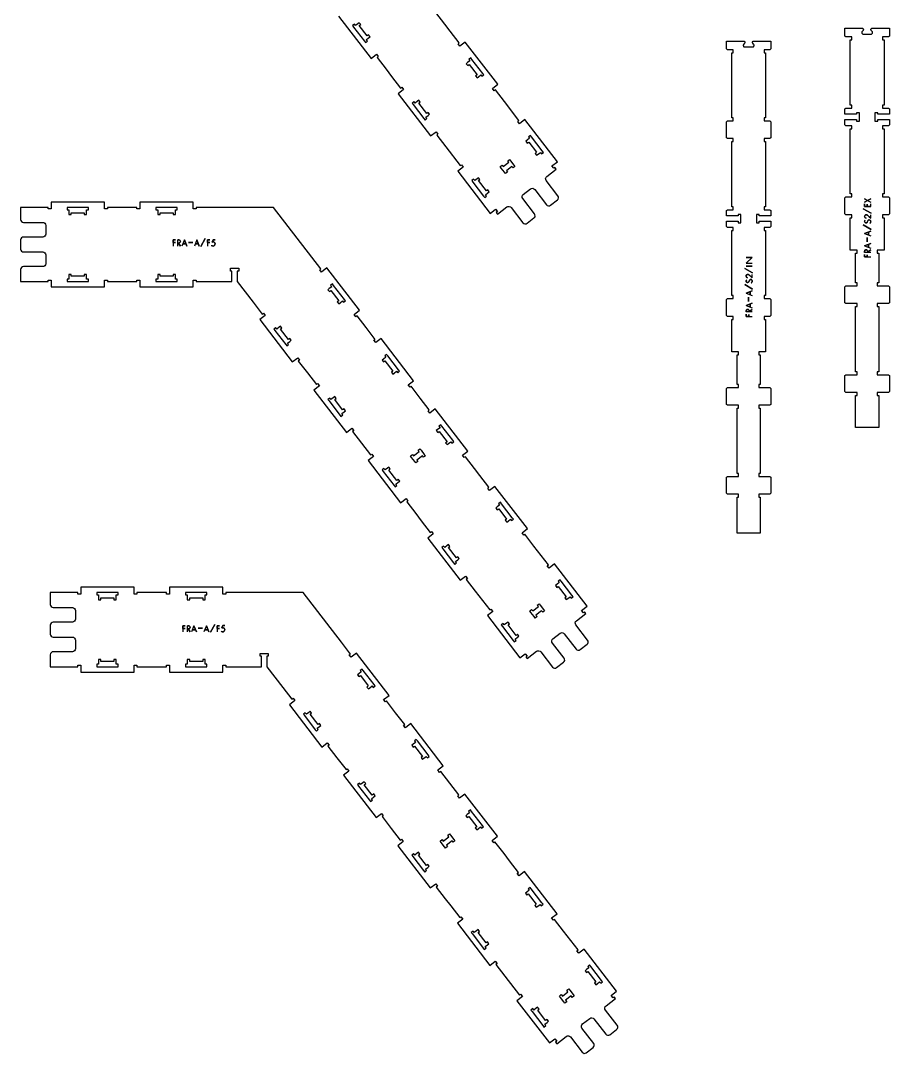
# Model space of a CAD drawing. Extents: x -6325 to 14275, y -6125 to 2946.
# Drawn here: x 8742 to 11675, y -4987 to -1501 of the extents above; entities that cross this region are included whole.
import ezdxf

# ---------------------------------------------------------------- set-up
doc = ezdxf.new("R2010")
doc.units = 0
for name, color, linetype in [('CUTS', 7, 'CONTINUOUS'), ('OUTLINES', 7, 'CONTINUOUS'), ('TAGS', 7, 'CONTINUOUS')]:
    doc.layers.add(name, color=color, linetype=linetype)

msp = doc.modelspace()

# ---------------------------------------------------------------- linework, layer by layer
at = {"layer": 'CUTS', "color": 4}
for points in [[(9902.6, -1569.7), (9906.3, -1574.5), (9912.6, -1569.6), (9909, -1564.9), (9916.9, -1558.8), (9921.7, -1555.1), (9916.8, -1548.8), (9912, -1552.4), (9885.2, -1517.5), (9890, -1513.9), (9885.1, -1507.5), (9880.3, -1511.2), (9872.4, -1517.3), (9868.7, -1512.5), (9862.4, -1517.4), (9866.1, -1522.2)], [(10265.4, -1631.3), (10261.8, -1626.6), (10255.4, -1631.4), (10259.1, -1636.2), (10251.1, -1642.3), (10246.4, -1645.9), (10251.3, -1652.3), (10256, -1648.6), (10282.9, -1683.5), (10278.1, -1687.2), (10283, -1693.5), (10287.7, -1689.8), (10295.7, -1683.8), (10299.3, -1688.5), (10305.7, -1683.6), (10302, -1678.9)], [(10103.8, -1831.3), (10107.5, -1836.1), (10113.8, -1831.2), (10110.2, -1826.4), (10118.1, -1820.3), (10122.9, -1816.7), (10118, -1810.3), (10113.2, -1814), (10086.4, -1779.1), (10091.2, -1775.5), (10086.3, -1769.1), (10081.5, -1772.8), (10073.6, -1778.9), (10069.9, -1774.1), (10063.6, -1779), (10067.3, -1783.7)], [(10466.7, -1893), (10463, -1888.2), (10456.7, -1893.1), (10460.3, -1897.8), (10452.4, -1903.9), (10447.7, -1907.6), (10452.5, -1913.9), (10457.3, -1910.3), (10484.1, -1945.1), (10479.4, -1948.8), (10484.2, -1955.1), (10489, -1951.5), (10496.9, -1945.4), (10500.6, -1950.1), (10506.9, -1945.3), (10503.3, -1940.5)], [(10392.7, -1968.9), (10396.3, -1973.7), (10407.3, -1988), (10410.9, -1992.7), (10404.6, -1997.6), (10400.9, -1992.8), (10381.9, -2007.5), (10385.6, -2012.2), (10379.2, -2017.1), (10375.6, -2012.3), (10364.6, -1998.1), (10361, -1993.3), (10367.3, -1988.5), (10370.9, -1993.2), (10390, -1978.6), (10386.3, -1973.8)], [(10305.1, -2092.9), (10308.8, -2097.7), (10315.1, -2092.8), (10311.4, -2088.1), (10319.4, -2082), (10324.1, -2078.3), (10319.2, -2072), (10314.5, -2075.6), (10287.7, -2040.7), (10292.4, -2037.1), (10287.5, -2030.7), (10282.8, -2034.4), (10274.9, -2040.5), (10271.2, -2035.7), (10264.9, -2040.6), (10268.5, -2045.4)], [(8904.7, -2131.4), (8898.7, -2131.4), (8898.7, -2139.4), (8904.7, -2139.4), (8904.7, -2149.4), (8904.7, -2155.4), (8912.7, -2155.4), (8912.7, -2149.4), (8956.7, -2149.4), (8956.7, -2155.4), (8964.7, -2155.4), (8964.7, -2149.4), (8964.7, -2139.4), (8970.7, -2139.4), (8970.7, -2131.4), (8964.7, -2131.4)], [(9204.7, -2131.4), (9198.7, -2131.4), (9198.7, -2139.4), (9204.7, -2139.4), (9204.7, -2149.4), (9204.7, -2155.4), (9212.7, -2155.4), (9212.7, -2149.4), (9256.7, -2149.4), (9256.7, -2155.4), (9264.7, -2155.4), (9264.7, -2149.4), (9264.7, -2139.4), (9270.7, -2139.4), (9270.7, -2131.4), (9264.7, -2131.4)], [(8964.7, -2381.4), (8970.7, -2381.4), (8970.7, -2373.4), (8964.7, -2373.4), (8964.7, -2363.4), (8964.7, -2357.4), (8956.7, -2357.4), (8956.7, -2363.4), (8912.7, -2363.4), (8912.7, -2357.4), (8904.7, -2357.4), (8904.7, -2363.4), (8904.7, -2373.4), (8898.7, -2373.4), (8898.7, -2381.4), (8904.7, -2381.4)], [(9264.7, -2381.4), (9270.7, -2381.4), (9270.7, -2373.4), (9264.7, -2373.4), (9264.7, -2363.4), (9264.7, -2357.4), (9256.7, -2357.4), (9256.7, -2363.4), (9212.7, -2363.4), (9212.7, -2357.4), (9204.7, -2357.4), (9204.7, -2363.4), (9204.7, -2373.4), (9198.7, -2373.4), (9198.7, -2381.4), (9204.7, -2381.4)], [(9798.4, -2394.2), (9794.7, -2389.4), (9788.4, -2394.3), (9792.1, -2399.1), (9784.1, -2405.2), (9779.4, -2408.8), (9784.2, -2415.1), (9789, -2411.5), (9815.8, -2446.4), (9811.1, -2450), (9816, -2456.4), (9820.7, -2452.7), (9828.6, -2446.6), (9832.3, -2451.4), (9838.6, -2446.5), (9835, -2441.7)], [(9636.8, -2594.2), (9640.5, -2598.9), (9646.8, -2594), (9643.2, -2589.3), (9651.1, -2583.2), (9655.8, -2579.5), (9651, -2573.2), (9646.2, -2576.8), (9619.4, -2542), (9624.1, -2538.3), (9619.3, -2532), (9614.5, -2535.6), (9606.6, -2541.7), (9602.9, -2537), (9596.6, -2541.8), (9600.2, -2546.6)], [(9981.3, -2632), (9977.6, -2627.2), (9971.3, -2632.1), (9975, -2636.8), (9967, -2642.9), (9962.3, -2646.6), (9967.2, -2652.9), (9971.9, -2649.3), (9998.7, -2684.2), (9994, -2687.8), (9998.9, -2694.2), (10003.6, -2690.5), (10011.5, -2684.4), (10015.2, -2689.2), (10021.5, -2684.3), (10017.9, -2679.5)], [(9819.7, -2831.9), (9823.4, -2836.7), (9829.7, -2831.8), (9826.1, -2827.1), (9834, -2821), (9838.8, -2817.3), (9833.9, -2811), (9829.1, -2814.6), (9802.3, -2779.8), (9807, -2776.1), (9802.2, -2769.8), (9797.4, -2773.4), (9789.5, -2779.5), (9785.8, -2774.8), (9779.5, -2779.6), (9783.1, -2784.4)], [(10164.2, -2869.7), (10160.6, -2865), (10154.2, -2869.9), (10157.9, -2874.6), (10149.9, -2880.7), (10145.2, -2884.4), (10150.1, -2890.7), (10154.8, -2887.1), (10181.7, -2921.9), (10176.9, -2925.6), (10181.8, -2931.9), (10186.5, -2928.3), (10194.5, -2922.2), (10198.1, -2926.9), (10204.5, -2922.1), (10200.8, -2917.3)], [(10090.1, -2945.7), (10093.8, -2950.4), (10104.8, -2964.7), (10108.4, -2969.4), (10102.1, -2974.3), (10098.4, -2969.6), (10079.4, -2984.2), (10083.1, -2988.9), (10076.7, -2993.8), (10073.1, -2989.1), (10062.1, -2974.8), (10058.4, -2970.1), (10064.8, -2965.2), (10068.4, -2969.9), (10087.5, -2955.3), (10083.8, -2950.5)], [(10002.6, -3069.7), (10006.3, -3074.5), (10012.6, -3069.6), (10009, -3064.9), (10016.9, -3058.8), (10021.7, -3055.1), (10016.8, -3048.8), (10012, -3052.4), (9985.2, -3017.5), (9990, -3013.9), (9985.1, -3007.5), (9980.3, -3011.2), (9972.4, -3017.3), (9968.7, -3012.5), (9962.4, -3017.4), (9966.1, -3022.2)], [(10365.4, -3131.3), (10361.8, -3126.6), (10355.4, -3131.4), (10359.1, -3136.2), (10351.1, -3142.3), (10346.4, -3145.9), (10351.3, -3152.3), (10356, -3148.6), (10382.9, -3183.5), (10378.1, -3187.2), (10383, -3193.5), (10387.7, -3189.8), (10395.7, -3183.8), (10399.3, -3188.5), (10405.7, -3183.6), (10402, -3178.9)], [(10203.8, -3331.3), (10207.5, -3336.1), (10213.8, -3331.2), (10210.2, -3326.4), (10218.1, -3320.3), (10222.9, -3316.7), (10218, -3310.3), (10213.2, -3314), (10186.4, -3279.1), (10191.2, -3275.5), (10186.3, -3269.1), (10181.5, -3272.8), (10173.6, -3278.9), (10169.9, -3274.1), (10163.6, -3279), (10167.3, -3283.7)], [(10566.7, -3393), (10563, -3388.2), (10556.7, -3393.1), (10560.3, -3397.8), (10552.4, -3403.9), (10547.7, -3407.6), (10552.5, -3413.9), (10557.3, -3410.3), (10584.1, -3445.1), (10579.4, -3448.8), (10584.2, -3455.1), (10589, -3451.5), (10596.9, -3445.4), (10600.6, -3450.1), (10606.9, -3445.3), (10603.3, -3440.5)], [(9004.7, -3431.4), (8998.7, -3431.4), (8998.7, -3439.4), (9004.7, -3439.4), (9004.7, -3449.4), (9004.7, -3455.4), (9012.7, -3455.4), (9012.7, -3449.4), (9056.7, -3449.4), (9056.7, -3455.4), (9064.7, -3455.4), (9064.7, -3449.4), (9064.7, -3439.4), (9070.7, -3439.4), (9070.7, -3431.4), (9064.7, -3431.4)], [(9304.7, -3431.4), (9298.7, -3431.4), (9298.7, -3439.4), (9304.7, -3439.4), (9304.7, -3449.4), (9304.7, -3455.4), (9312.7, -3455.4), (9312.7, -3449.4), (9356.7, -3449.4), (9356.7, -3455.4), (9364.7, -3455.4), (9364.7, -3449.4), (9364.7, -3439.4), (9370.7, -3439.4), (9370.7, -3431.4), (9364.7, -3431.4)], [(10492.7, -3468.9), (10496.3, -3473.7), (10507.3, -3488), (10510.9, -3492.7), (10504.6, -3497.6), (10500.9, -3492.8), (10481.9, -3507.5), (10485.6, -3512.2), (10479.2, -3517.1), (10475.6, -3512.3), (10464.6, -3498.1), (10461, -3493.3), (10467.3, -3488.5), (10470.9, -3493.2), (10490, -3478.6), (10486.3, -3473.8)], [(10405.1, -3592.9), (10408.8, -3597.7), (10415.1, -3592.8), (10411.4, -3588.1), (10419.4, -3582), (10424.1, -3578.3), (10419.2, -3572), (10414.5, -3575.6), (10387.7, -3540.7), (10392.4, -3537.1), (10387.5, -3530.7), (10382.8, -3534.4), (10374.9, -3540.5), (10371.2, -3535.7), (10364.9, -3540.6), (10368.5, -3545.4)], [(9064.7, -3681.4), (9070.7, -3681.4), (9070.7, -3673.4), (9064.7, -3673.4), (9064.7, -3663.4), (9064.7, -3657.4), (9056.7, -3657.4), (9056.7, -3663.4), (9012.7, -3663.4), (9012.7, -3657.4), (9004.7, -3657.4), (9004.7, -3663.4), (9004.7, -3673.4), (8998.7, -3673.4), (8998.7, -3681.4), (9004.7, -3681.4)], [(9364.7, -3681.4), (9370.7, -3681.4), (9370.7, -3673.4), (9364.7, -3673.4), (9364.7, -3663.4), (9364.7, -3657.4), (9356.7, -3657.4), (9356.7, -3663.4), (9312.7, -3663.4), (9312.7, -3657.4), (9304.7, -3657.4), (9304.7, -3663.4), (9304.7, -3673.4), (9298.7, -3673.4), (9298.7, -3681.4), (9304.7, -3681.4)], [(9898.4, -3694.2), (9894.7, -3689.4), (9888.4, -3694.3), (9892.1, -3699.1), (9884.1, -3705.2), (9879.4, -3708.8), (9884.2, -3715.1), (9889, -3711.5), (9915.8, -3746.4), (9911.1, -3750), (9916, -3756.4), (9920.7, -3752.7), (9928.6, -3746.6), (9932.3, -3751.4), (9938.6, -3746.5), (9935, -3741.7)], [(9736.8, -3894.2), (9740.5, -3898.9), (9746.8, -3894), (9743.2, -3889.3), (9751.1, -3883.2), (9755.8, -3879.5), (9751, -3873.2), (9746.2, -3876.8), (9719.4, -3842), (9724.1, -3838.3), (9719.3, -3832), (9714.5, -3835.6), (9706.6, -3841.7), (9702.9, -3837), (9696.6, -3841.8), (9700.2, -3846.6)], [(10081.3, -3932), (10077.6, -3927.2), (10071.3, -3932.1), (10075, -3936.8), (10067, -3942.9), (10062.3, -3946.6), (10067.2, -3952.9), (10071.9, -3949.3), (10098.7, -3984.2), (10094, -3987.8), (10098.9, -3994.2), (10103.6, -3990.5), (10111.5, -3984.4), (10115.2, -3989.2), (10121.5, -3984.3), (10117.9, -3979.5)], [(9919.7, -4131.9), (9923.4, -4136.7), (9929.7, -4131.8), (9926.1, -4127.1), (9934, -4121), (9938.8, -4117.3), (9933.9, -4111), (9929.1, -4114.6), (9902.3, -4079.8), (9907, -4076.1), (9902.2, -4069.8), (9897.4, -4073.4), (9889.5, -4079.5), (9885.8, -4074.8), (9879.5, -4079.6), (9883.1, -4084.4)], [(10264.2, -4169.7), (10260.6, -4165), (10254.2, -4169.9), (10257.9, -4174.6), (10249.9, -4180.7), (10245.2, -4184.4), (10250.1, -4190.7), (10254.8, -4187.1), (10281.7, -4221.9), (10276.9, -4225.6), (10281.8, -4231.9), (10286.5, -4228.3), (10294.5, -4222.2), (10298.1, -4226.9), (10304.5, -4222.1), (10300.8, -4217.3)], [(10190.1, -4245.7), (10193.8, -4250.4), (10204.8, -4264.7), (10208.4, -4269.4), (10202.1, -4274.3), (10198.4, -4269.6), (10179.4, -4284.2), (10183.1, -4288.9), (10176.7, -4293.8), (10173.1, -4289.1), (10162.1, -4274.8), (10158.4, -4270.1), (10164.8, -4265.2), (10168.4, -4269.9), (10187.5, -4255.3), (10183.8, -4250.5)], [(10102.6, -4369.7), (10106.3, -4374.5), (10112.6, -4369.6), (10109, -4364.9), (10116.9, -4358.8), (10121.7, -4355.1), (10116.8, -4348.8), (10112, -4352.4), (10085.2, -4317.5), (10090, -4313.9), (10085.1, -4307.5), (10080.3, -4311.2), (10072.4, -4317.3), (10068.7, -4312.5), (10062.4, -4317.4), (10066.1, -4322.2)], [(10465.4, -4431.3), (10461.8, -4426.6), (10455.4, -4431.4), (10459.1, -4436.2), (10451.1, -4442.3), (10446.4, -4445.9), (10451.3, -4452.3), (10456, -4448.6), (10482.9, -4483.5), (10478.1, -4487.2), (10483, -4493.5), (10487.7, -4489.8), (10495.7, -4483.8), (10499.3, -4488.5), (10505.7, -4483.6), (10502, -4478.9)], [(10303.8, -4631.3), (10307.5, -4636.1), (10313.8, -4631.2), (10310.2, -4626.4), (10318.1, -4620.3), (10322.9, -4616.7), (10318, -4610.3), (10313.2, -4614), (10286.4, -4579.1), (10291.2, -4575.5), (10286.3, -4569.1), (10281.5, -4572.8), (10273.6, -4578.9), (10269.9, -4574.1), (10263.6, -4579), (10267.3, -4583.7)], [(10666.7, -4693), (10663, -4688.2), (10656.7, -4693.1), (10660.3, -4697.8), (10652.4, -4703.9), (10647.7, -4707.6), (10652.5, -4713.9), (10657.3, -4710.3), (10684.1, -4745.1), (10679.4, -4748.8), (10684.2, -4755.1), (10689, -4751.5), (10696.9, -4745.4), (10700.6, -4750.1), (10706.9, -4745.3), (10703.3, -4740.5)], [(10592.7, -4768.9), (10596.3, -4773.7), (10607.3, -4788), (10610.9, -4792.7), (10604.6, -4797.6), (10600.9, -4792.8), (10581.9, -4807.5), (10585.6, -4812.2), (10579.2, -4817.1), (10575.6, -4812.3), (10564.6, -4798.1), (10561, -4793.3), (10567.3, -4788.5), (10570.9, -4793.2), (10590, -4778.6), (10586.3, -4773.8)], [(10505.1, -4892.9), (10508.8, -4897.7), (10515.1, -4892.8), (10511.4, -4888.1), (10519.4, -4882), (10524.1, -4878.3), (10519.2, -4872), (10514.5, -4875.6), (10487.7, -4840.7), (10492.4, -4837.1), (10487.5, -4830.7), (10482.8, -4834.4), (10474.9, -4840.5), (10471.2, -4835.7), (10464.9, -4840.6), (10468.5, -4845.4)]]:
    msp.add_lwpolyline(points, close=True, dxfattribs=at)
at = {"layer": 'OUTLINES', "color": 5}
msp.add_lwpolyline([(9815.2, -1485.6), (9925, -1628.3), (9943.2, -1614.2), (9949.3, -1622.2), (9945.3, -1625.2), (9975.8, -1664.8), (9994.2, -1688.7), (10024.6, -1728.3), (10028.6, -1725.3), (10034.7, -1733.2), (10016.5, -1747.2), (10126.2, -1889.9), (10144.4, -1875.9), (10150.5, -1883.8), (10146.6, -1886.9), (10177.1, -1926.5), (10225.9, -1990), (10229.9, -1986.9), (10236, -1994.8), (10217.7, -2008.9), (10327.5, -2151.5), (10345.7, -2137.5), (10351.8, -2145.4), (10347.8, -2148.5), (10352.1, -2154), (10384, -2129.5), (10387.4, -2127.8), (10391.6, -2127.5), (10395.5, -2128.8), (10398.4, -2131.4), (10438, -2182.9), (10440.7, -2185.3), (10444.5, -2186.6), (10448.4, -2186.3), (10451.7, -2184.7), (10475.1, -2166.7), (10477.5, -2164), (10478.8, -2160.2), (10478.5, -2156.3), (10476.9, -2153), (10437.2, -2101.5), (10435.5, -2098.1), (10435.2, -2093.9), (10436.5, -2090), (10439.1, -2087.1), (10463.3, -2068.5), (10466.7, -2066.8), (10470.8, -2066.5), (10474.8, -2067.9), (10477.6, -2070.4), (10517.3, -2121.9), (10520, -2124.4), (10523.7, -2125.6), (10527.7, -2125.4), (10531, -2123.7), (10554.3, -2105.7), (10556.8, -2103), (10558.1, -2099.3), (10557.8, -2095.3), (10556.1, -2092), (10516.5, -2040.5), (10514.8, -2037.1), (10514.4, -2033), (10515.8, -2029), (10518.4, -2026.2), (10550.3, -2001.6), (10546, -1996.1), (10542, -1999.1), (10535.9, -1991.2), (10554.2, -1977.2), (10444.4, -1834.5), (10426.2, -1848.5), (10420.1, -1840.6), (10424.1, -1837.5), (10375.2, -1774.1), (10344.7, -1734.4), (10340.8, -1737.5), (10334.7, -1729.6), (10352.9, -1715.5), (10243.2, -1572.9), (10224.9, -1586.9), (10218.8, -1579), (10222.8, -1575.9), (10192.3, -1536.3), (10174, -1512.4), (10143.5, -1472.8)], dxfattribs=at)
for points in [[(11639, -2385.7), (11634, -2385.7), (11634, -2395.7), (11672, -2395.7), (11675, -2398.7), (11675, -2452.7), (11672, -2455.7), (11634, -2455.7), (11634, -2465.7), (11639, -2465.7), (11639, -2685.7), (11634, -2685.7), (11634, -2695.7), (11672, -2695.7), (11675, -2698.7), (11675, -2752.7), (11672, -2755.7), (11634, -2755.7), (11634, -2765.7), (11639, -2765.7), (11639, -2873.7), (11561, -2873.7), (11561, -2765.7), (11566, -2765.7), (11566, -2755.7), (11528, -2755.7), (11525, -2752.7), (11525, -2698.7), (11528, -2695.7), (11566, -2695.7), (11566, -2685.7), (11561, -2685.7), (11561, -2465.7), (11566, -2465.7), (11566, -2455.7), (11528, -2455.7), (11525, -2452.7), (11525, -2398.7), (11528, -2395.7), (11566, -2395.7), (11566, -2385.7), (11561, -2385.7), (11561, -2285.7), (11566, -2285.7), (11566, -2275.7), (11561, -2275.7), (11543, -2275.7), (11543, -2165.8), (11548, -2165.8), (11548, -2155.8), (11528, -2155.8), (11525, -2152.8), (11525, -2098.8), (11528, -2095.8), (11548, -2095.8), (11548, -2085.8), (11543, -2085.8), (11543, -1865.8), (11548, -1865.8), (11548, -1855.8), (11528, -1855.8), (11525, -1852.8), (11525, -1834.8), (11564, -1834.8), (11564, -1839.8), (11574, -1839.8), (11574, -1811.8), (11564, -1811.8), (11564, -1816.8), (11525, -1816.8), (11525, -1798.8), (11528, -1795.8), (11548, -1795.8), (11548, -1785.8), (11543, -1785.8), (11543, -1565.8), (11548, -1565.8), (11548, -1555.8), (11528, -1555.8), (11525, -1552.8), (11525, -1526.3), (11582.9, -1526.3), (11584.2, -1526.4), (11585.4, -1527), (11586.4, -1527.9), (11587.1, -1529), (11587.4, -1530.3), (11587.3, -1531.6), (11586.9, -1532.9), (11586.1, -1533.9), (11583.2, -1536.9), (11582.2, -1538.1), (11581.7, -1539.7), (11581.6, -1541.3), (11582, -1542.9), (11582.8, -1544.2), (11584, -1545.3), (11585.5, -1546), (11587.1, -1546.3), (11612.9, -1546.3), (11614.5, -1546), (11616, -1545.3), (11617.2, -1544.2), (11618, -1542.9), (11618.4, -1541.3), (11618.3, -1539.7), (11617.8, -1538.1), (11616.8, -1536.9), (11613.9, -1533.9), (11613.1, -1532.9), (11612.7, -1531.6), (11612.6, -1530.3), (11612.9, -1529), (11613.6, -1527.9), (11614.6, -1527), (11615.8, -1526.4), (11617.1, -1526.3), (11675, -1526.3), (11675, -1552.8), (11672, -1555.8), (11652, -1555.8), (11652, -1565.8), (11657, -1565.8), (11657, -1785.8), (11652, -1785.8), (11652, -1795.8), (11672, -1795.8), (11675, -1798.8), (11675, -1816.8), (11636, -1816.8), (11636, -1811.8), (11626, -1811.8), (11626, -1839.8), (11636, -1839.8), (11636, -1834.8), (11675, -1834.8), (11675, -1852.8), (11672, -1855.8), (11652, -1855.8), (11652, -1865.8), (11657, -1865.8), (11657, -2085.8), (11652, -2085.8), (11652, -2095.8), (11672, -2095.8), (11675, -2098.8), (11675, -2152.8), (11672, -2155.8), (11652, -2155.8), (11652, -2165.8), (11657, -2165.8), (11657, -2275.7), (11639, -2275.7), (11634, -2275.7), (11634, -2285.7), (11639, -2285.7)], [(11234, -2629), (11239, -2629), (11239, -2729), (11234, -2729), (11234, -2739), (11272, -2739), (11275, -2742), (11275, -2796), (11272, -2799), (11234, -2799), (11234, -2809), (11239, -2809), (11239, -3029), (11234, -3029), (11234, -3039), (11272, -3039), (11275, -3042), (11275, -3096), (11272, -3099), (11234, -3099), (11234, -3109), (11239, -3109), (11239, -3230.5), (11161, -3230.5), (11161, -3109), (11166, -3109), (11166, -3099), (11128, -3099), (11125, -3096), (11125, -3042), (11128, -3039), (11166, -3039), (11166, -3029), (11161, -3029), (11161, -2809), (11166, -2809), (11166, -2799), (11128, -2799), (11125, -2796), (11125, -2742), (11128, -2739), (11166, -2739), (11166, -2729), (11161, -2729), (11161, -2629), (11166, -2629), (11166, -2619), (11143, -2619), (11143, -2509), (11148, -2509), (11148, -2499), (11128, -2499), (11125, -2496), (11125, -2442), (11128, -2439), (11148, -2439), (11148, -2429), (11143, -2429), (11143, -2209), (11148, -2209), (11148, -2199), (11128, -2199), (11125, -2196), (11125, -2178), (11164, -2178), (11164, -2183), (11174, -2183), (11174, -2155), (11164, -2155), (11164, -2160), (11125, -2160), (11125, -2142), (11128, -2139), (11148, -2139), (11148, -2129), (11143, -2129), (11143, -1909), (11148, -1909), (11148, -1899), (11128, -1899), (11125, -1896), (11125, -1842), (11128, -1839), (11148, -1839), (11148, -1829), (11143, -1829), (11143, -1609), (11148, -1609), (11148, -1599), (11128, -1599), (11125, -1596), (11125, -1569.5), (11182.9, -1569.5), (11184.2, -1569.7), (11185.4, -1570.3), (11186.4, -1571.2), (11187.1, -1572.3), (11187.4, -1573.5), (11187.3, -1574.9), (11186.9, -1576.1), (11186.1, -1577.2), (11183.2, -1580.1), (11182.2, -1581.4), (11181.7, -1582.9), (11181.6, -1584.6), (11182, -1586.1), (11182.8, -1587.5), (11184, -1588.6), (11185.5, -1589.3), (11187.1, -1589.5), (11212.9, -1589.5), (11214.5, -1589.3), (11216, -1588.6), (11217.2, -1587.5), (11218, -1586.1), (11218.4, -1584.6), (11218.3, -1582.9), (11217.8, -1581.4), (11216.8, -1580.1), (11213.9, -1577.2), (11213.1, -1576.1), (11212.7, -1574.9), (11212.6, -1573.5), (11212.9, -1572.3), (11213.6, -1571.2), (11214.6, -1570.3), (11215.8, -1569.7), (11217.1, -1569.5), (11275, -1569.5), (11275, -1596), (11272, -1599), (11252, -1599), (11252, -1609), (11257, -1609), (11257, -1829), (11252, -1829), (11252, -1839), (11272, -1839), (11275, -1842), (11275, -1896), (11272, -1899), (11252, -1899), (11252, -1909), (11257, -1909), (11257, -2129), (11252, -2129), (11252, -2139), (11272, -2139), (11275, -2142), (11275, -2160), (11236, -2160), (11236, -2155), (11226, -2155), (11226, -2183), (11236, -2183), (11236, -2178), (11275, -2178), (11275, -2196), (11272, -2199), (11252, -2199), (11252, -2209), (11257, -2209), (11257, -2429), (11252, -2429), (11252, -2439), (11272, -2439), (11275, -2442), (11275, -2496), (11272, -2499), (11252, -2499), (11252, -2509), (11257, -2509), (11257, -2619), (11234, -2619)], [(9334.7, -2376.4), (9334.7, -2381.4), (9384.7, -2381.4), (9455.1, -2381.4), (9455.1, -2346.4), (9450.1, -2346.4), (9450.1, -2336.4), (9478.1, -2336.4), (9478.1, -2346.4), (9473.1, -2346.4), (9473.1, -2381.4), (9527.1, -2451.5), (9557.6, -2491.1), (9561.5, -2488.1), (9567.6, -2496), (9549.4, -2510), (9659.1, -2652.7), (9677.4, -2638.7), (9683.5, -2646.6), (9679.5, -2649.6), (9710, -2689.3), (9740.5, -2728.9), (9744.4, -2725.9), (9750.5, -2733.8), (9732.3, -2747.8), (9842, -2890.5), (9860.3, -2876.5), (9866.4, -2884.4), (9862.4, -2887.4), (9892.9, -2927.1), (9923.4, -2966.7), (9927.3, -2963.6), (9933.4, -2971.6), (9915.2, -2985.6), (10025, -3128.3), (10043.2, -3114.2), (10049.3, -3122.2), (10045.3, -3125.2), (10075.8, -3164.8), (10094.2, -3188.7), (10124.6, -3228.3), (10128.6, -3225.3), (10134.7, -3233.2), (10116.5, -3247.2), (10226.2, -3389.9), (10244.4, -3375.9), (10250.5, -3383.8), (10246.6, -3386.9), (10277.1, -3426.5), (10325.9, -3490), (10329.9, -3486.9), (10336, -3494.8), (10317.7, -3508.9), (10427.5, -3651.5), (10445.7, -3637.5), (10451.8, -3645.4), (10447.8, -3648.5), (10452.1, -3654), (10484, -3629.5), (10487.4, -3627.8), (10491.6, -3627.5), (10495.5, -3628.8), (10498.4, -3631.4), (10538, -3682.9), (10540.7, -3685.3), (10544.5, -3686.6), (10548.4, -3686.3), (10551.7, -3684.7), (10575.1, -3666.7), (10577.5, -3664), (10578.8, -3660.2), (10578.5, -3656.3), (10576.9, -3653), (10537.2, -3601.5), (10535.5, -3598.1), (10535.2, -3593.9), (10536.5, -3590), (10539.1, -3587.1), (10563.3, -3568.5), (10566.7, -3566.8), (10570.8, -3566.5), (10574.8, -3567.9), (10577.6, -3570.4), (10617.3, -3621.9), (10620, -3624.4), (10623.7, -3625.6), (10627.7, -3625.4), (10631, -3623.7), (10654.3, -3605.7), (10656.8, -3603), (10658.1, -3599.3), (10657.8, -3595.3), (10656.1, -3592), (10616.5, -3540.5), (10614.8, -3537.1), (10614.4, -3533), (10615.8, -3529), (10618.4, -3526.2), (10650.3, -3501.6), (10646, -3496.1), (10642, -3499.1), (10635.9, -3491.2), (10654.2, -3477.2), (10544.4, -3334.5), (10526.2, -3348.5), (10520.1, -3340.6), (10524.1, -3337.5), (10475.2, -3274.1), (10444.7, -3234.4), (10440.8, -3237.5), (10434.7, -3229.6), (10452.9, -3215.5), (10343.2, -3072.9), (10324.9, -3086.9), (10318.8, -3079), (10322.8, -3075.9), (10292.3, -3036.3), (10274, -3012.4), (10243.5, -2972.8), (10239.5, -2975.8), (10233.4, -2967.9), (10251.6, -2953.9), (10141.9, -2811.2), (10123.7, -2825.2), (10117.6, -2817.3), (10121.5, -2814.3), (10091, -2774.6), (10060.6, -2735), (10056.6, -2738.1), (10050.5, -2730.1), (10068.7, -2716.1), (9959, -2573.4), (9940.8, -2587.5), (9934.7, -2579.5), (9938.6, -2576.5), (9908.1, -2536.8), (9877.7, -2497.2), (9873.7, -2500.3), (9867.6, -2492.3), (9885.8, -2478.3), (9776.1, -2335.6), (9757.8, -2349.7), (9751.7, -2341.7), (9755.7, -2338.7), (9725.2, -2299.1), (9596.2, -2131.4), (9384.7, -2131.4), (9334.7, -2131.4), (9334.7, -2136.4), (9324.7, -2136.4), (9324.7, -2113.4), (9144.7, -2113.4), (9144.7, -2136.4), (9134.7, -2136.4), (9134.7, -2131.4), (9084.7, -2131.4), (9034.7, -2131.4), (9034.7, -2136.4), (9024.7, -2136.4), (9024.7, -2113.4), (8844.7, -2113.4), (8844.7, -2136.4), (8834.7, -2136.4), (8834.7, -2131.4), (8741.9, -2131.4), (8741.9, -2171.6), (8742.6, -2175.3), (8744.9, -2178.7), (8748.3, -2180.9), (8751.9, -2181.6), (8816.9, -2181.6), (8820.6, -2182.3), (8824, -2184.6), (8826.2, -2188), (8826.9, -2191.6), (8826.9, -2221.1), (8826.2, -2224.8), (8824, -2228.2), (8820.6, -2230.4), (8816.9, -2231.1), (8751.9, -2231.1), (8748.3, -2231.8), (8744.9, -2234.1), (8742.6, -2237.5), (8741.9, -2241.1), (8741.9, -2271.6), (8742.6, -2275.3), (8744.9, -2278.7), (8748.3, -2280.9), (8751.9, -2281.6), (8816.9, -2281.6), (8820.6, -2282.3), (8824, -2284.6), (8826.2, -2288), (8826.9, -2291.6), (8826.9, -2321.1), (8826.2, -2324.8), (8824, -2328.2), (8820.6, -2330.4), (8816.9, -2331.1), (8751.9, -2331.1), (8748.3, -2331.8), (8744.9, -2334.1), (8742.6, -2337.4), (8741.9, -2341.1), (8741.9, -2381.4), (8834.7, -2381.4), (8834.7, -2376.4), (8844.7, -2376.4), (8844.7, -2399.4), (9024.7, -2399.4), (9024.7, -2376.4), (9034.7, -2376.4), (9034.7, -2381.4), (9084.7, -2381.4), (9134.7, -2381.4), (9134.7, -2376.4), (9144.7, -2376.4), (9144.7, -2399.4), (9324.7, -2399.4), (9324.7, -2376.4)], [(9434.7, -3676.4), (9434.7, -3681.4), (9484.7, -3681.4), (9555.1, -3681.4), (9555.1, -3646.4), (9550.1, -3646.4), (9550.1, -3636.4), (9578.1, -3636.4), (9578.1, -3646.4), (9573.1, -3646.4), (9573.1, -3681.4), (9627.1, -3751.5), (9657.6, -3791.1), (9661.5, -3788.1), (9667.6, -3796), (9649.4, -3810), (9759.1, -3952.7), (9777.4, -3938.7), (9783.5, -3946.6), (9779.5, -3949.6), (9810, -3989.3), (9840.5, -4028.9), (9844.4, -4025.9), (9850.5, -4033.8), (9832.3, -4047.8), (9942, -4190.5), (9960.3, -4176.5), (9966.4, -4184.4), (9962.4, -4187.4), (9992.9, -4227.1), (10023.4, -4266.7), (10027.3, -4263.6), (10033.4, -4271.6), (10015.2, -4285.6), (10125, -4428.3), (10143.2, -4414.2), (10149.3, -4422.2), (10145.3, -4425.2), (10175.8, -4464.8), (10194.2, -4488.7), (10224.6, -4528.3), (10228.6, -4525.3), (10234.7, -4533.2), (10216.5, -4547.2), (10326.2, -4689.9), (10344.4, -4675.9), (10350.5, -4683.8), (10346.6, -4686.9), (10377.1, -4726.5), (10425.9, -4790), (10429.9, -4786.9), (10436, -4794.8), (10417.7, -4808.9), (10527.5, -4951.5), (10545.7, -4937.5), (10551.8, -4945.4), (10547.8, -4948.5), (10552.1, -4954), (10584, -4929.5), (10587.4, -4927.8), (10591.6, -4927.5), (10595.5, -4928.8), (10598.4, -4931.4), (10638, -4982.9), (10640.7, -4985.3), (10644.5, -4986.6), (10648.4, -4986.3), (10651.7, -4984.7), (10675.1, -4966.7), (10677.5, -4964), (10678.8, -4960.2), (10678.5, -4956.3), (10676.9, -4953), (10637.2, -4901.5), (10635.5, -4898.1), (10635.2, -4893.9), (10636.5, -4890), (10639.1, -4887.1), (10663.3, -4868.5), (10666.7, -4866.8), (10670.8, -4866.5), (10674.8, -4867.9), (10677.6, -4870.4), (10717.3, -4921.9), (10720, -4924.4), (10723.7, -4925.6), (10727.7, -4925.4), (10731, -4923.7), (10754.3, -4905.7), (10756.8, -4903), (10758.1, -4899.3), (10757.8, -4895.3), (10756.1, -4892), (10716.5, -4840.5), (10714.8, -4837.1), (10714.4, -4833), (10715.8, -4829), (10718.4, -4826.2), (10750.3, -4801.6), (10746, -4796.1), (10742, -4799.1), (10735.9, -4791.2), (10754.2, -4777.2), (10644.4, -4634.5), (10626.2, -4648.5), (10620.1, -4640.6), (10624.1, -4637.5), (10575.2, -4574.1), (10544.7, -4534.4), (10540.8, -4537.5), (10534.7, -4529.6), (10552.9, -4515.5), (10443.2, -4372.9), (10424.9, -4386.9), (10418.8, -4379), (10422.8, -4375.9), (10392.3, -4336.3), (10374, -4312.4), (10343.5, -4272.8), (10339.5, -4275.8), (10333.4, -4267.9), (10351.6, -4253.9), (10241.9, -4111.2), (10223.7, -4125.2), (10217.6, -4117.3), (10221.5, -4114.3), (10191, -4074.6), (10160.6, -4035), (10156.6, -4038.1), (10150.5, -4030.1), (10168.7, -4016.1), (10059, -3873.4), (10040.8, -3887.5), (10034.7, -3879.5), (10038.6, -3876.5), (10008.1, -3836.8), (9977.7, -3797.2), (9973.7, -3800.3), (9967.6, -3792.3), (9985.8, -3778.3), (9876.1, -3635.6), (9857.8, -3649.7), (9851.7, -3641.7), (9855.7, -3638.7), (9825.2, -3599.1), (9696.2, -3431.4), (9484.7, -3431.4), (9434.7, -3431.4), (9434.7, -3436.4), (9424.7, -3436.4), (9424.7, -3413.4), (9244.7, -3413.4), (9244.7, -3436.4), (9234.7, -3436.4), (9234.7, -3431.4), (9184.7, -3431.4), (9134.7, -3431.4), (9134.7, -3436.4), (9124.7, -3436.4), (9124.7, -3413.4), (8944.7, -3413.4), (8944.7, -3436.4), (8934.7, -3436.4), (8934.7, -3431.4), (8841.9, -3431.4), (8841.9, -3471.6), (8842.6, -3475.3), (8844.9, -3478.7), (8848.3, -3480.9), (8851.9, -3481.6), (8916.9, -3481.6), (8920.6, -3482.3), (8924, -3484.6), (8926.2, -3488), (8926.9, -3491.6), (8926.9, -3521.1), (8926.2, -3524.8), (8924, -3528.2), (8920.6, -3530.4), (8916.9, -3531.1), (8851.9, -3531.1), (8848.3, -3531.8), (8844.9, -3534.1), (8842.6, -3537.5), (8841.9, -3541.1), (8841.9, -3571.6), (8842.6, -3575.3), (8844.9, -3578.7), (8848.3, -3580.9), (8851.9, -3581.6), (8916.9, -3581.6), (8920.6, -3582.3), (8924, -3584.6), (8926.2, -3588), (8926.9, -3591.6), (8926.9, -3621.1), (8926.2, -3624.8), (8924, -3628.2), (8920.6, -3630.4), (8916.9, -3631.1), (8851.9, -3631.1), (8848.3, -3631.8), (8844.9, -3634.1), (8842.6, -3637.4), (8841.9, -3641.1), (8841.9, -3681.4), (8934.7, -3681.4), (8934.7, -3676.4), (8944.7, -3676.4), (8944.7, -3699.4), (9124.7, -3699.4), (9124.7, -3676.4), (9134.7, -3676.4), (9134.7, -3681.4), (9184.7, -3681.4), (9234.7, -3681.4), (9234.7, -3676.4), (9244.7, -3676.4), (9244.7, -3699.4), (9424.7, -3699.4), (9424.7, -3676.4)]]:
    msp.add_lwpolyline(points, close=True, dxfattribs=at)
at = {"layer": 'TAGS', "color": 2}
for points in [[(11601.4, -2107.8), (11612, -2101.8), (11601.4, -2107.8), (11591.5, -2101.8), (11601.4, -2107.8), (11591.5, -2113.8), (11601.4, -2107.8), (11612, -2113.8)], [(11612, -2127.9), (11600.6, -2127.9), (11600.6, -2119.7), (11600.6, -2127.9), (11591.5, -2127.9), (11591.5, -2119), (11591.5, -2127.9), (11612, -2127.9), (11612, -2119)], [(11612, -2167.3), (11606.9, -2162.7), (11605, -2161), (11603.2, -2159.4), (11601.9, -2158.2), (11601.2, -2157.7), (11600.5, -2157.2), (11599.6, -2156.7), (11598.4, -2156.2), (11596.7, -2156), (11594.9, -2156.3), (11593.2, -2157.3), (11592, -2159), (11591.5, -2161.5), (11592.8, -2165.8), (11596.2, -2167.2), (11592.8, -2165.8), (11591.5, -2161.5), (11592, -2159), (11593.2, -2157.3), (11594.9, -2156.3), (11596.7, -2156), (11598.4, -2156.2), (11599.6, -2156.7), (11600.5, -2157.2), (11601.2, -2157.7), (11601.9, -2158.2), (11603.2, -2159.4), (11605, -2161), (11606.9, -2162.7), (11612, -2167.3), (11612, -2156.2)], [(11608.6, -2184.9), (11610.1, -2183.9), (11611.2, -2182.7), (11611.8, -2181.1), (11612, -2179.1), (11611.8, -2176.8), (11610.9, -2174.9), (11609.4, -2173.6), (11607.4, -2173), (11605.4, -2173.3), (11604, -2174.1), (11603.2, -2175.1), (11602.6, -2176), (11600.3, -2180.6), (11599.6, -2181.8), (11598.7, -2182.7), (11597.6, -2183.4), (11596.2, -2183.6), (11594.6, -2183.4), (11593, -2182.4), (11591.9, -2180.9), (11591.5, -2178.7), (11591.8, -2176.6), (11592.6, -2175.1), (11593.6, -2174.1), (11592.6, -2175.1), (11591.8, -2176.6), (11591.5, -2178.7), (11591.9, -2180.9), (11593, -2182.4), (11594.6, -2183.4), (11596.2, -2183.6), (11597.6, -2183.4), (11598.7, -2182.7), (11599.6, -2181.8), (11600.3, -2180.6), (11602.6, -2176), (11603.2, -2175.1), (11604, -2174.1), (11605.4, -2173.3), (11607.4, -2173), (11609.4, -2173.6), (11610.9, -2174.9), (11611.8, -2176.8), (11612, -2179.1), (11611.8, -2181.1), (11611.2, -2182.7), (11610.1, -2183.9)], [(11591.5, -2219.2), (11612, -2211.1), (11591.5, -2219.2), (11612, -2227.2)], [(9257.4, -2250.1), (9264.6, -2250.1), (9257.4, -2250.1), (9257.4, -2240.9), (9265, -2240.9), (9257.4, -2240.9), (9257.4, -2261.5)], [(9272.7, -2261.5), (9272.7, -2240.9), (9276.3, -2240.9), (9278.2, -2241.2), (9279.8, -2242.1), (9280.9, -2243.7), (9281.3, -2246), (9280.8, -2248.4), (9279.4, -2250), (9277.7, -2251), (9276.3, -2251.3), (9272.7, -2251.3), (9276.3, -2251.3), (9277.7, -2251), (9279.4, -2250), (9280.8, -2248.4), (9281.3, -2246), (9280.9, -2243.7), (9279.8, -2242.1), (9278.2, -2241.2), (9276.3, -2240.9), (9272.7, -2240.9)], [(9294.7, -2240.9), (9302.8, -2261.5), (9294.7, -2240.9), (9286.7, -2261.5)], [(9336.4, -2240.9), (9344.5, -2261.5), (9336.4, -2240.9), (9328.4, -2261.5)], [(9373.1, -2250.1), (9380.3, -2250.1), (9373.1, -2250.1), (9373.1, -2240.9), (9380.6, -2240.9), (9373.1, -2240.9), (9373.1, -2261.5)], [(9386, -2258.7), (9386.6, -2259.3), (9387.7, -2260.3), (9389.5, -2261.1), (9391.8, -2261.5), (9394.4, -2260.9), (9396.6, -2259.2), (9398.1, -2256.8), (9398.7, -2253.8), (9398, -2251), (9396.4, -2249), (9394.4, -2247.8), (9392.5, -2247.4), (9391.4, -2247.4), (9390.3, -2247.6), (9389, -2248), (9391.8, -2240.3), (9398.9, -2240.3), (9391.8, -2240.3), (9389, -2248), (9390.3, -2247.6), (9391.4, -2247.4), (9392.5, -2247.4), (9394.4, -2247.8), (9396.4, -2249), (9398, -2251), (9398.7, -2253.8), (9398.1, -2256.8), (9396.6, -2259.2), (9394.4, -2260.9), (9391.8, -2261.5), (9389.5, -2261.1), (9387.7, -2260.3), (9386.6, -2259.3)], [(11591.5, -2260.8), (11612, -2252.8), (11591.5, -2260.8), (11612, -2268.9)], [(11191.5, -2319.1), (11212, -2300.6), (11191.5, -2300.6), (11212, -2300.6), (11191.5, -2319.1), (11212, -2319.1)], [(11612, -2282.9), (11591.5, -2282.9), (11591.5, -2279.3), (11591.8, -2277.4), (11592.7, -2275.8), (11594.3, -2274.7), (11596.6, -2274.2), (11598.9, -2274.8), (11600.6, -2276.2), (11601.6, -2277.9), (11601.9, -2279.3), (11601.9, -2282.9), (11601.9, -2279.3), (11601.6, -2277.9), (11600.6, -2276.2), (11598.9, -2274.8), (11596.6, -2274.2), (11594.3, -2274.7), (11592.7, -2275.8), (11591.8, -2277.4), (11591.5, -2279.3), (11591.5, -2282.9)], [(11600.6, -2298.2), (11600.6, -2290.9), (11600.6, -2298.2), (11591.5, -2298.2), (11591.5, -2290.6), (11591.5, -2298.2), (11612, -2298.2)], [(11212, -2368.5), (11206.9, -2363.9), (11205, -2362.2), (11203.2, -2360.6), (11201.9, -2359.5), (11201.2, -2358.9), (11200.5, -2358.5), (11199.6, -2357.9), (11198.4, -2357.5), (11196.7, -2357.3), (11194.9, -2357.6), (11193.2, -2358.5), (11192, -2360.2), (11191.5, -2362.7), (11192.8, -2367.1), (11196.2, -2368.5), (11192.8, -2367.1), (11191.5, -2362.7), (11192, -2360.2), (11193.2, -2358.5), (11194.9, -2357.6), (11196.7, -2357.3), (11198.4, -2357.5), (11199.6, -2357.9), (11200.5, -2358.5), (11201.2, -2358.9), (11201.9, -2359.5), (11203.2, -2360.6), (11205, -2362.2), (11206.9, -2363.9), (11212, -2368.5), (11212, -2357.4)], [(11208.6, -2386.1), (11210.1, -2385.2), (11211.2, -2383.9), (11211.8, -2382.4), (11212, -2380.3), (11211.8, -2378.1), (11210.9, -2376.2), (11209.4, -2374.8), (11207.4, -2374.3), (11205.4, -2374.5), (11204, -2375.3), (11203.2, -2376.3), (11202.6, -2377.3), (11200.3, -2381.9), (11199.6, -2383.1), (11198.7, -2384), (11197.6, -2384.6), (11196.2, -2384.9), (11194.6, -2384.6), (11193, -2383.7), (11191.9, -2382.1), (11191.5, -2379.9), (11191.8, -2377.8), (11192.6, -2376.4), (11193.6, -2375.3), (11192.6, -2376.4), (11191.8, -2377.8), (11191.5, -2379.9), (11191.9, -2382.1), (11193, -2383.7), (11194.6, -2384.6), (11196.2, -2384.9), (11197.6, -2384.6), (11198.7, -2384), (11199.6, -2383.1), (11200.3, -2381.9), (11202.6, -2377.3), (11203.2, -2376.3), (11204, -2375.3), (11205.4, -2374.5), (11207.4, -2374.3), (11209.4, -2374.8), (11210.9, -2376.2), (11211.8, -2378.1), (11212, -2380.3), (11211.8, -2382.4), (11211.2, -2383.9), (11210.1, -2385.2)], [(11191.5, -2420.4), (11212, -2412.4), (11191.5, -2420.4), (11212, -2428.4)], [(11191.5, -2462.1), (11212, -2454.1), (11191.5, -2462.1), (11212, -2470.1)], [(11212, -2484.1), (11191.5, -2484.1), (11191.5, -2480.6), (11191.8, -2478.6), (11192.7, -2477), (11194.3, -2475.9), (11196.6, -2475.5), (11198.9, -2476.1), (11200.6, -2477.4), (11201.6, -2479.1), (11201.9, -2480.6), (11201.9, -2484.1), (11201.9, -2480.6), (11201.6, -2479.1), (11200.6, -2477.4), (11198.9, -2476.1), (11196.6, -2475.5), (11194.3, -2475.9), (11192.7, -2477), (11191.8, -2478.6), (11191.5, -2480.6), (11191.5, -2484.1)], [(11200.6, -2499.4), (11200.6, -2492.2), (11200.6, -2499.4), (11191.5, -2499.4), (11191.5, -2491.8), (11191.5, -2499.4), (11212, -2499.4)], [(9289.9, -3552.6), (9297.1, -3552.6), (9289.9, -3552.6), (9289.9, -3543.4), (9297.5, -3543.4), (9289.9, -3543.4), (9289.9, -3564)], [(9305.2, -3564), (9305.2, -3543.4), (9308.8, -3543.4), (9310.7, -3543.7), (9312.3, -3544.6), (9313.4, -3546.2), (9313.8, -3548.5), (9313.3, -3550.9), (9311.9, -3552.5), (9310.2, -3553.5), (9308.8, -3553.9), (9305.2, -3553.9), (9308.8, -3553.9), (9310.2, -3553.5), (9311.9, -3552.5), (9313.3, -3550.9), (9313.8, -3548.5), (9313.4, -3546.2), (9312.3, -3544.6), (9310.7, -3543.7), (9308.8, -3543.4), (9305.2, -3543.4)], [(9327.2, -3543.4), (9335.3, -3564), (9327.2, -3543.4), (9319.2, -3564)], [(9368.9, -3543.4), (9377, -3564), (9368.9, -3543.4), (9360.9, -3564)], [(9405.6, -3552.6), (9412.8, -3552.6), (9405.6, -3552.6), (9405.6, -3543.4), (9413.2, -3543.4), (9405.6, -3543.4), (9405.6, -3564)], [(9418.5, -3561.2), (9419.1, -3561.9), (9420.3, -3562.8), (9422, -3563.6), (9424.4, -3564), (9426.9, -3563.4), (9429.1, -3561.7), (9430.6, -3559.3), (9431.2, -3556.3), (9430.5, -3553.5), (9428.9, -3551.5), (9426.9, -3550.3), (9425, -3549.9), (9423.9, -3549.9), (9422.8, -3550.1), (9421.5, -3550.5), (9424.3, -3542.8), (9431.4, -3542.8), (9424.3, -3542.8), (9421.5, -3550.5), (9422.8, -3550.1), (9423.9, -3549.9), (9425, -3549.9), (9426.9, -3550.3), (9428.9, -3551.5), (9430.5, -3553.5), (9431.2, -3556.3), (9430.6, -3559.3), (9429.1, -3561.7), (9426.9, -3563.4), (9424.4, -3564), (9422, -3563.6), (9420.3, -3562.8), (9419.1, -3561.9)]]:
    msp.add_lwpolyline(points, dxfattribs=at)
for points in [[(11586.8, -2135.6), (11613.2, -2150.8)], [(11586.8, -2190.2), (11613.2, -2205.4)], [(11604.7, -2214), (11604.7, -2224.3)], [(9281.4, -2261.5), (9274.8, -2251.4)], [(9299.9, -2254.1), (9289.5, -2254.1)], [(9323.1, -2249.1), (9308.5, -2249.1)], [(9341.6, -2254.1), (9331.2, -2254.1)], [(9365.3, -2236.2), (9350.1, -2262.6)], [(11599.7, -2232.5), (11599.7, -2247.1)], [(11604.7, -2255.7), (11604.7, -2266)], [(11612, -2274.2), (11602, -2280.8)], [(11191.5, -2329.1), (11212, -2329.1)], [(11186.8, -2336.9), (11213.2, -2352.1)], [(11186.8, -2391.5), (11213.2, -2406.7)], [(11199.7, -2433.7), (11199.7, -2448.4)], [(11204.7, -2415.2), (11204.7, -2425.6)], [(11204.7, -2456.9), (11204.7, -2467.3)], [(11212, -2475.4), (11202, -2482)], [(9313.9, -3564), (9307.3, -3553.9)], [(9355.6, -3551.7), (9341, -3551.7)], [(9397.8, -3538.7), (9382.7, -3565.2)], [(9332.4, -3556.6), (9322.1, -3556.6)], [(9374.1, -3556.6), (9363.7, -3556.6)]]:
    msp.add_lwpolyline(points, close=True, dxfattribs=at)

doc.saveas('drawing.dxf')
